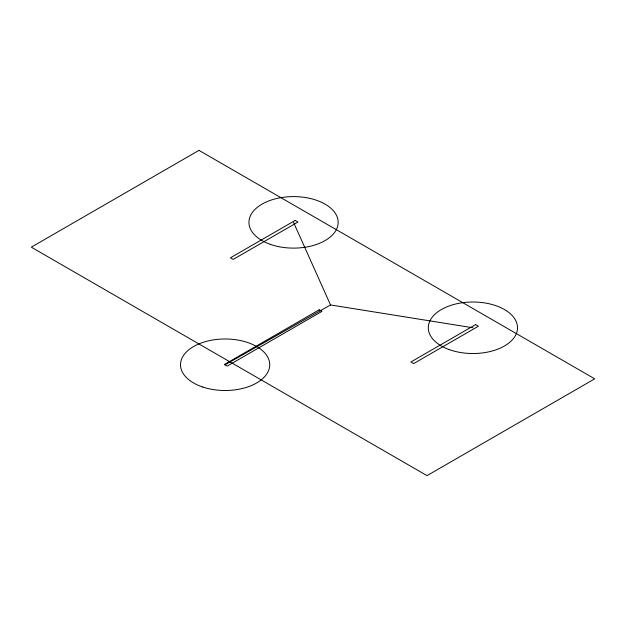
<?xml version="1.0" encoding="UTF-8"?>
<svg xmlns="http://www.w3.org/2000/svg" width="626" height="626" viewBox="0 0 626 626"><rect width="100%" height="100%" fill="white"/><g stroke="black" fill="none" stroke-linecap="round" stroke-linejoin="round"><path stroke-width="0.94" d="M225.117 364.739L330.528 304.956L472.912 327.766M293.547 222.363L330.528 304.956M198.982 150.365L31.3 247.168L427.018 475.635L594.7 378.832L198.982 150.365M295.182 220.43L230.431 257.81L233.201 259.407L297.953 222.027L295.182 220.43M319.158 309.807L224.382 364.528L227.144 366.124L321.92 311.404L319.158 309.807M475.627 324.604L410.875 361.992L413.645 363.589L478.397 326.209L475.627 324.604M202.808 387.048A44.61 25.76 0 0 0 269.736 364.739A44.61 25.76 0 0 0 202.808 342.438A44.61 25.76 0 0 0 202.808 387.048M270.33 244.351A44.61 25.76 0 0 0 338.15 222.973A44.61 25.76 0 0 0 272.169 199.749A44.61 25.76 0 0 0 270.33 244.351M448.787 349.433A44.61 25.76 0 0 0 517.475 328.994A44.61 25.76 0 0 0 452.465 304.87A44.61 25.76 0 0 0 448.787 349.433"/></g></svg>
